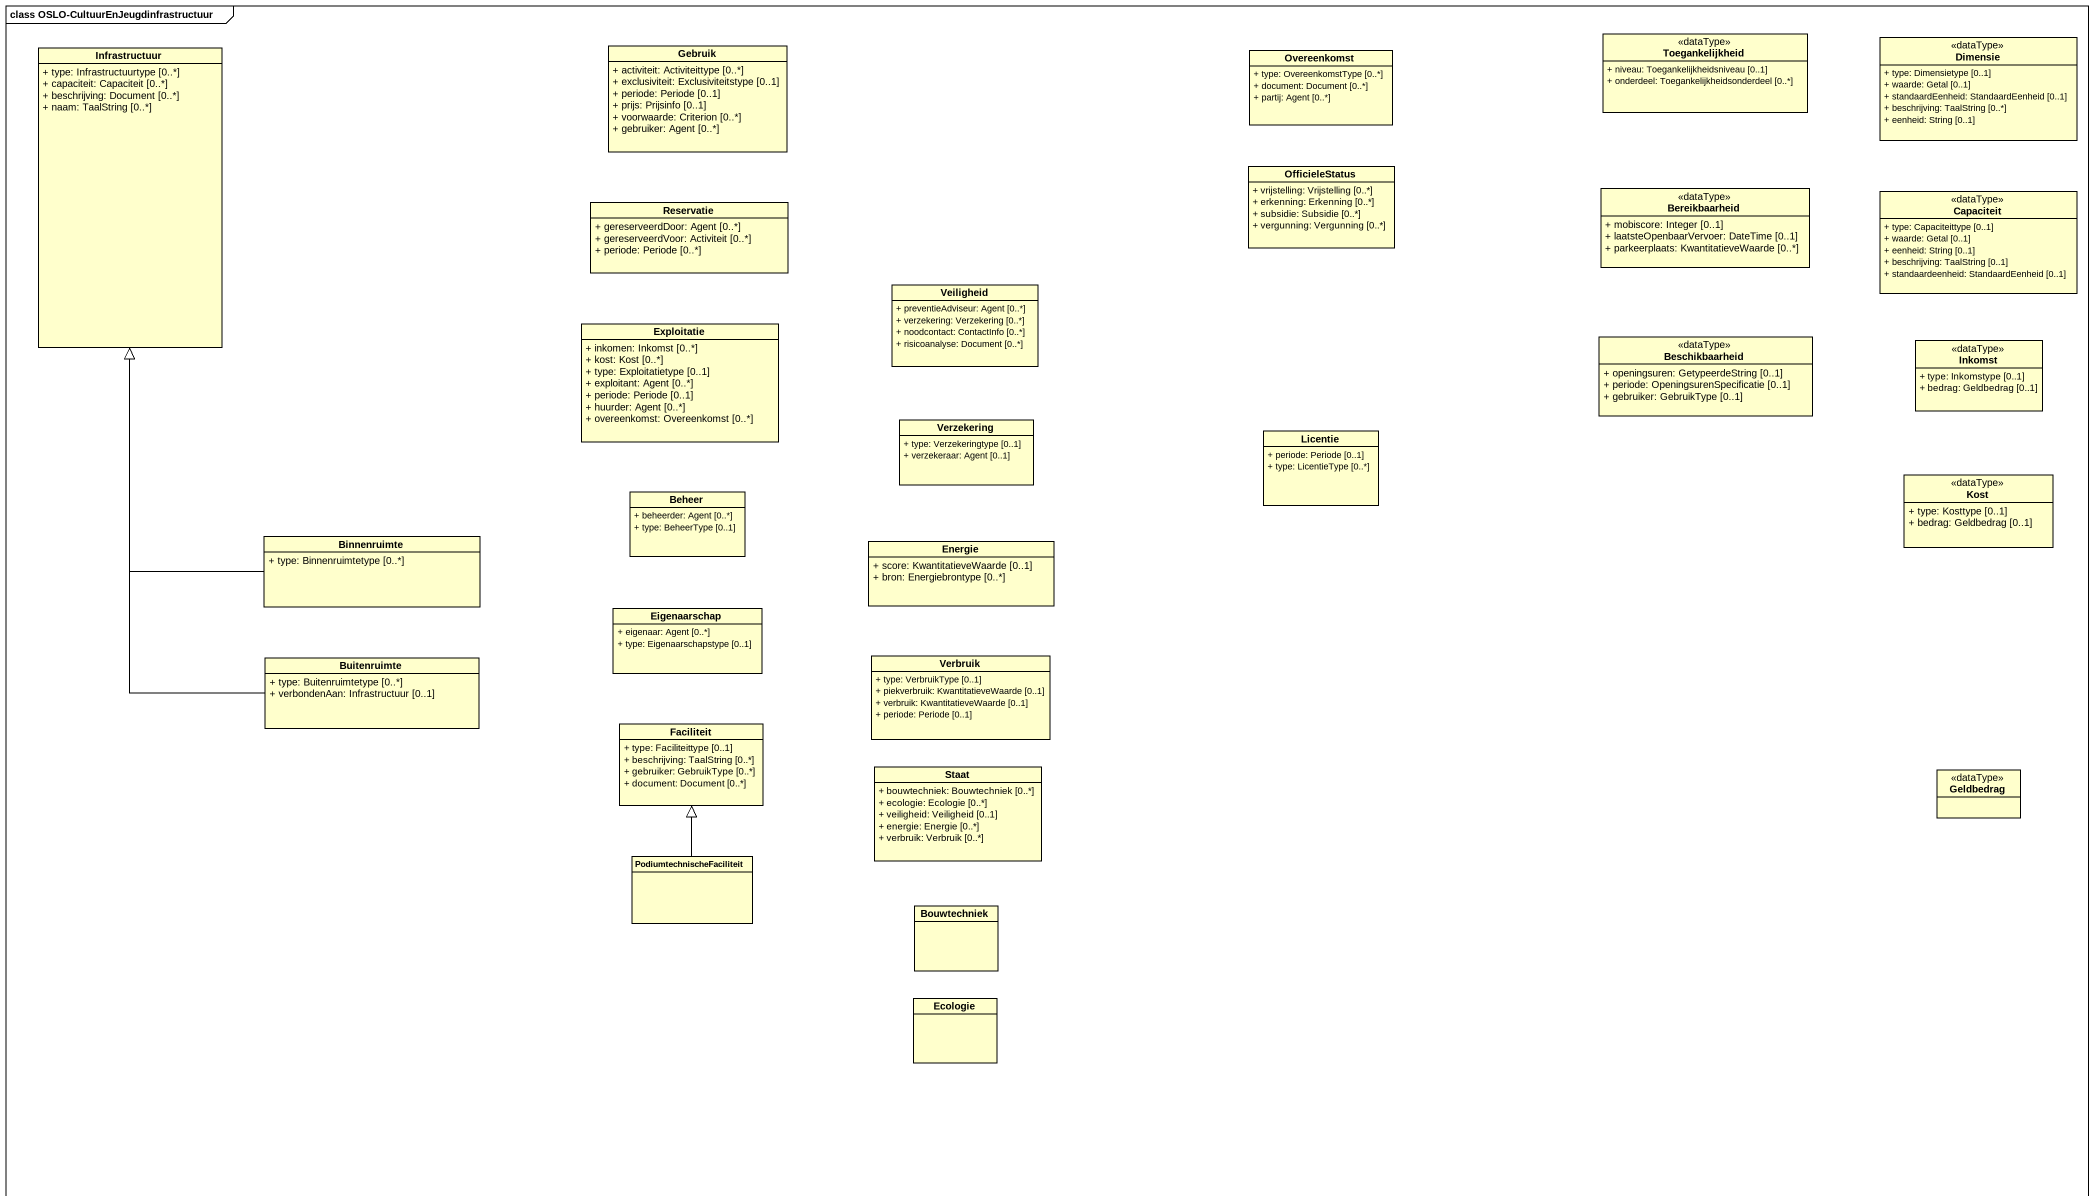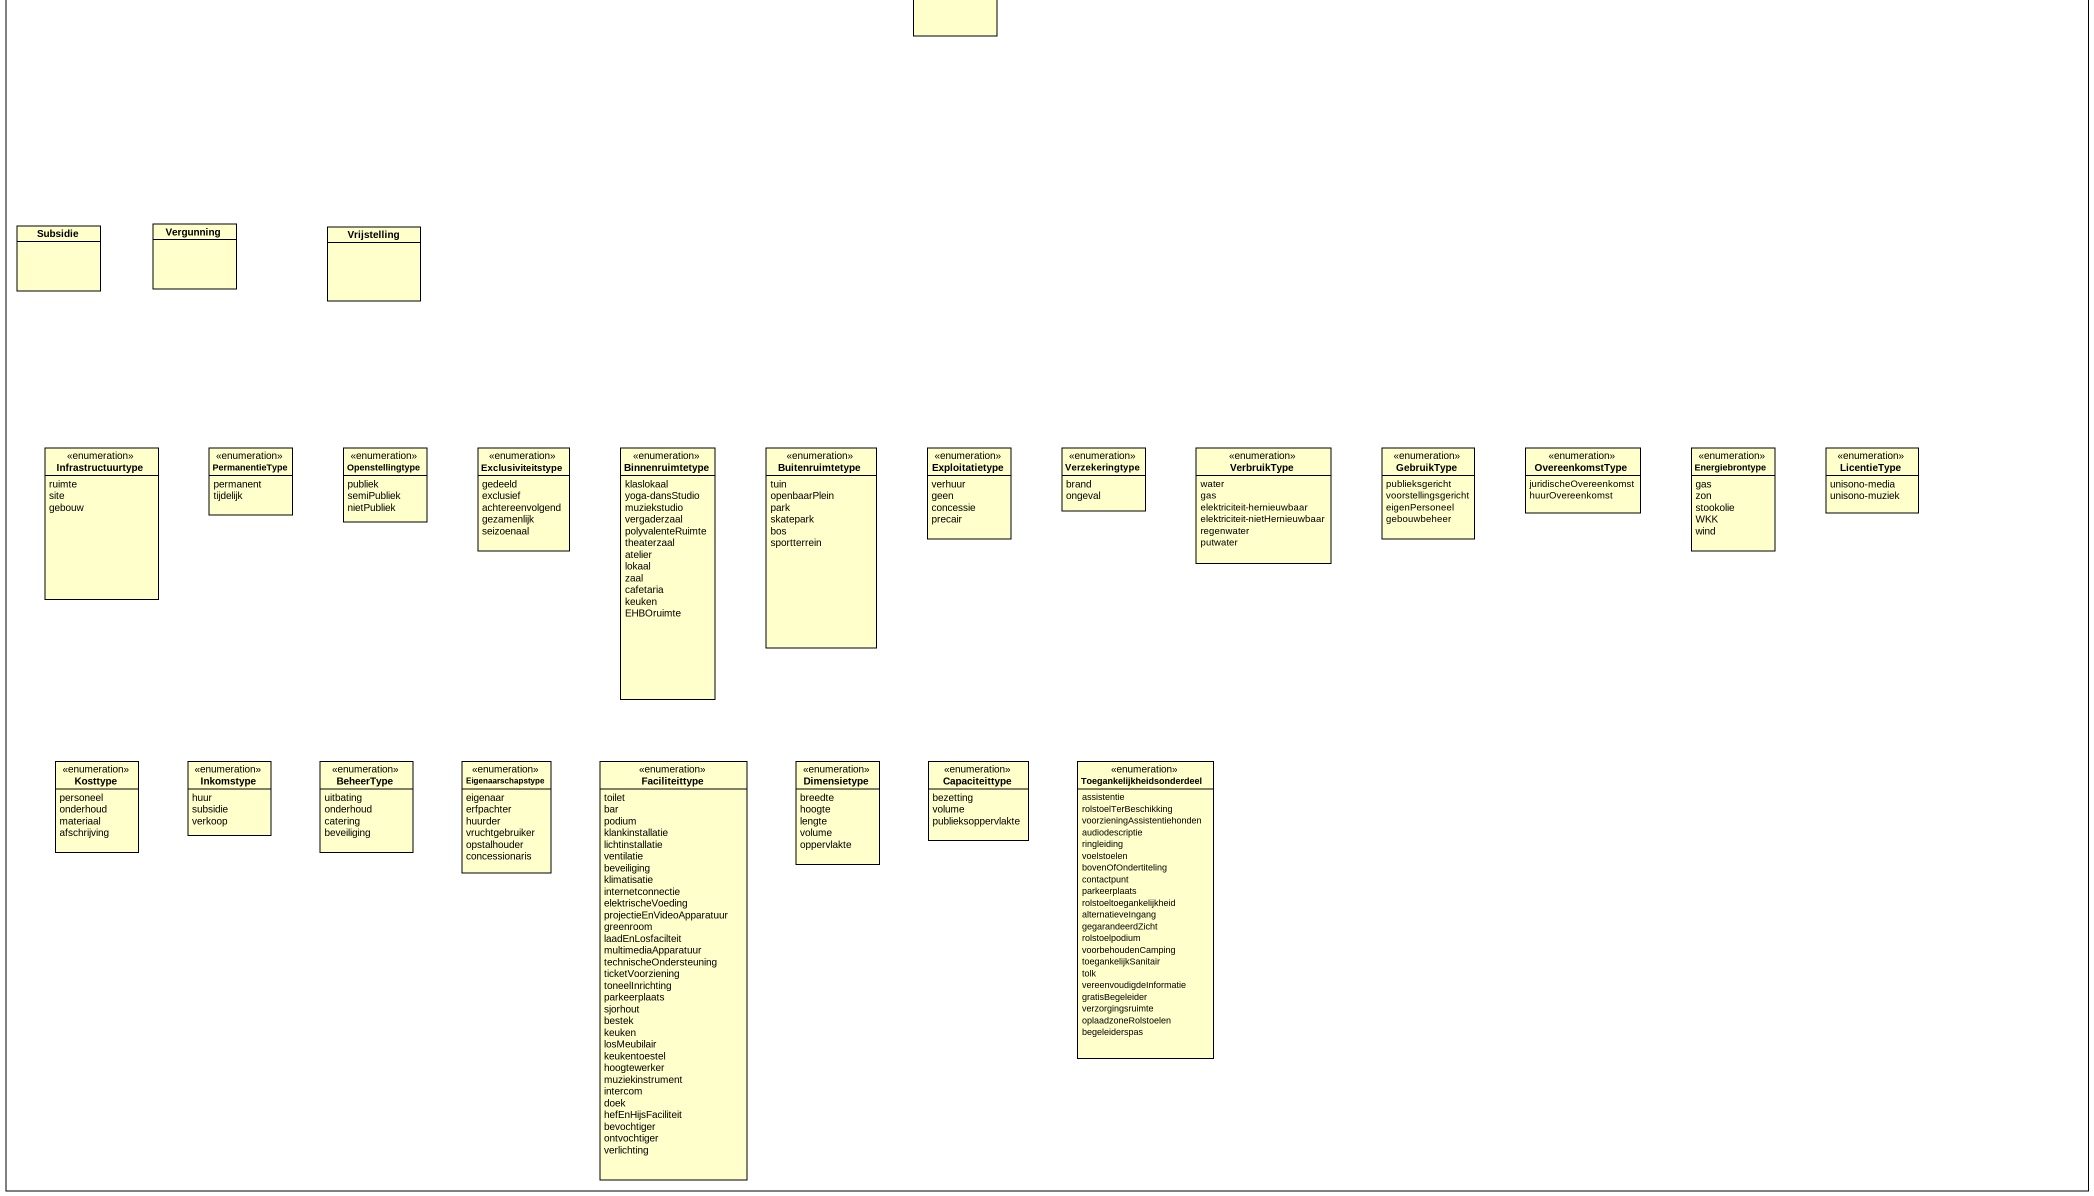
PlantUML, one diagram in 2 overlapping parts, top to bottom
@startuml
mainframe class OSLO-CultuurEnJeugdinfrastructuur
hide circle
hide empty members
skinparam classAttributeIconSize 0
class Infrastructuur {
  + type: Infrastructuurtype [0..*]
  + capaciteit: Capaciteit [0..*]
  + beschrijving: Document [0..*]
  + naam: TaalString [0..*]
}
class Gebruik {
  + activiteit: Activiteittype [0..*]
  + exclusiviteit: Exclusiviteitstype [0..1]
  + periode: Periode [0..1]
  + prijs: Prijsinfo [0..1]
  + voorwaarde: Criterion [0..*]
  + gebruiker: Agent [0..*]
}
class Overeenkomst {
  + type: OvereenkomstType [0..*]
  + document: Document [0..*]
  + partij: Agent [0..*]
}
class Toegankelijkheid <<dataType>> {
  + niveau: Toegankelijkheidsniveau [0..1]
  + onderdeel: Toegankelijkheidsonderdeel [0..*]
}
class Dimensie <<dataType>> {
  + type: Dimensietype [0..1]
  + waarde: Getal [0..1]
  + standaardEenheid: StandaardEenheid [0..1]
  + beschrijving: TaalString [0..*]
  + eenheid: String [0..1]
}
class OfficieleStatus {
  + vrijstelling: Vrijstelling [0..*]
  + erkenning: Erkenning [0..*]
  + subsidie: Subsidie [0..*]
  + vergunning: Vergunning [0..*]
}
class Bereikbaarheid <<dataType>> {
  + mobiscore: Integer [0..1]
  + laatsteOpenbaarVervoer: DateTime [0..1]
  + parkeerplaats: KwantitatieveWaarde [0..*]
}
class Capaciteit <<dataType>> {
  + type: Capaciteittype [0..1]
  + waarde: Getal [0..1]
  + eenheid: String [0..1]
  + beschrijving: TaalString [0..1]
  + standaardeenheid: StandaardEenheid [0..1]
}
class Reservatie {
  + gereserveerdDoor: Agent [0..*]
  + gereserveerdVoor: Activiteit [0..*]
  + periode: Periode [0..*]
}
class Veiligheid {
  + preventieAdviseur: Agent [0..*]
  + verzekering: Verzekering [0..*]
  + noodcontact: ContactInfo [0..*]
  + risicoanalyse: Document [0..*]
}
class Exploitatie {
  + inkomen: Inkomst [0..*]
  + kost: Kost [0..*]
  + type: Exploitatietype [0..1]
  + exploitant: Agent [0..*]
  + periode: Periode [0..1]
  + huurder: Agent [0..*]
  + overeenkomst: Overeenkomst [0..*]
}
class Beschikbaarheid <<dataType>> {
  + openingsuren: GetypeerdeString [0..1]
  + periode: OpeningsurenSpecificatie [0..1]
  + gebruiker: GebruikType [0..1]
}
class Inkomst <<dataType>> {
  + type: Inkomstype [0..1]
  + bedrag: Geldbedrag [0..1]
}
class Verzekering {
  + type: Verzekeringtype [0..1]
  + verzekeraar: Agent [0..1]
}
class Licentie {
  + periode: Periode [0..1]
  + type: LicentieType [0..*]
}
class Kost <<dataType>> {
  + type: Kosttype [0..1]
  + bedrag: Geldbedrag [0..1]
}
class Beheer {
  + beheerder: Agent [0..*]
  + type: BeheerType [0..1]
}
class Binnenruimte {
  + type: Binnenruimtetype [0..*]
}
class Energie {
  + score: KwantitatieveWaarde [0..1]
  + bron: Energiebrontype [0..*]
}
class Eigenaarschap {
  + eigenaar: Agent [0..*]
  + type: Eigenaarschapstype [0..1]
}
class Buitenruimte {
  + type: Buitenruimtetype [0..*]
  + verbondenAan: Infrastructuur [0..1]
}
class Verbruik {
  + type: VerbruikType [0..1]
  + piekverbruik: KwantitatieveWaarde [0..1]
  + verbruik: KwantitatieveWaarde [0..1]
  + periode: Periode [0..1]
}
class Faciliteit {
  + type: Faciliteittype [0..1]
  + beschrijving: TaalString [0..*]
  + gebruiker: GebruikType [0..*]
  + document: Document [0..*]
}
class Staat {
  + bouwtechniek: Bouwtechniek [0..*]
  + ecologie: Ecologie [0..*]
  + veiligheid: Veiligheid [0..1]
  + energie: Energie [0..*]
  + verbruik: Verbruik [0..*]
}
class Geldbedrag <<dataType>>
class PodiumtechnischeFaciliteit
class Bouwtechniek
class Ecologie
class Subsidie
class Vergunning
class Vrijstelling
enum Infrastructuurtype {
  ruimte
  site
  gebouw
}
enum PermanentieType {
  permanent
  tijdelijk
}
enum Openstellingtype {
  publiek
  semiPubliek
  nietPubliek
}
enum Exclusiviteitstype {
  gedeeld
  exclusief
  achtereenvolgend
  gezamenlijk
  seizoenaal
}
enum Binnenruimtetype {
  klaslokaal
  yoga-dansStudio
  muziekstudio
  vergaderzaal
  polyvalenteRuimte
  theaterzaal
  atelier
  lokaal
  zaal
  cafetaria
  keuken
  EHBOruimte
}
enum Buitenruimtetype {
  tuin
  openbaarPlein
  park
  skatepark
  bos
  sportterrein
}
enum Exploitatietype {
  verhuur
  geen
  concessie
  precair
}
enum Verzekeringtype {
  brand
  ongeval
}
enum VerbruikType {
  water
  gas
  elektriciteit-hernieuwbaar
  elektriciteit-nietHernieuwbaar
  regenwater
  putwater
}
enum GebruikType {
  publieksgericht
  voorstellingsgericht
  eigenPersoneel
  gebouwbeheer
}
enum OvereenkomstType {
  juridischeOvereenkomst
  huurOvereenkomst
}
enum Energiebrontype {
  gas
  zon
  stookolie
  WKK
  wind
}
enum LicentieType {
  unisono-media
  unisono-muziek
}
enum Kosttype {
  personeel
  onderhoud
  materiaal
  afschrijving
}
enum Inkomstype {
  huur
  subsidie
  verkoop
}
enum BeheerType {
  uitbating
  onderhoud
  catering
  beveiliging
}
enum Eigenaarschapstype {
  eigenaar
  erfpachter
  huurder
  vruchtgebruiker
  opstalhouder
  concessionaris
}
enum Faciliteittype {
  toilet
  bar
  podium
  klankinstallatie
  lichtinstallatie
  ventilatie
  beveiliging
  klimatisatie
  internetconnectie
  elektrischeVoeding
  projectieEnVideoApparatuur
  greenroom
  laadEnLosfacilteit
  multimediaApparatuur
  technischeOndersteuning
  ticketVoorziening
  toneelInrichting
  parkeerplaats
  sjorhout
  bestek
  keuken
  losMeubilair
  keukentoestel
  hoogtewerker
  muziekinstrument
  intercom
  doek
  hefEnHijsFaciliteit
  bevochtiger
  ontvochtiger
  verlichting
}
enum Dimensietype {
  breedte
  hoogte
  lengte
  volume
  oppervlakte
}
enum Capaciteittype {
  bezetting
  volume
  publieksoppervlakte
}
enum Toegankelijkheidsonderdeel {
  assistentie
  rolstoelTerBeschikking
  voorzieningAssistentiehonden
  audiodescriptie
  ringleiding
  voelstoelen
  bovenOfOndertiteling
  contactpunt
  parkeerplaats
  rolstoeltoegankelijkheid
  alternatieveIngang
  gegarandeerdZicht
  rolstoelpodium
  voorbehoudenCamping
  toegankelijkSanitair
  tolk
  vereenvoudigdeInformatie
  gratisBegeleider
  verzorgingsruimte
  oplaadzoneRolstoelen
  begeleiderspas
}
Binnenruimte -up-|> Infrastructuur
Buitenruimte -up-|> Infrastructuur
PodiumtechnischeFaciliteit -up-|> Faciliteit
@enduml
